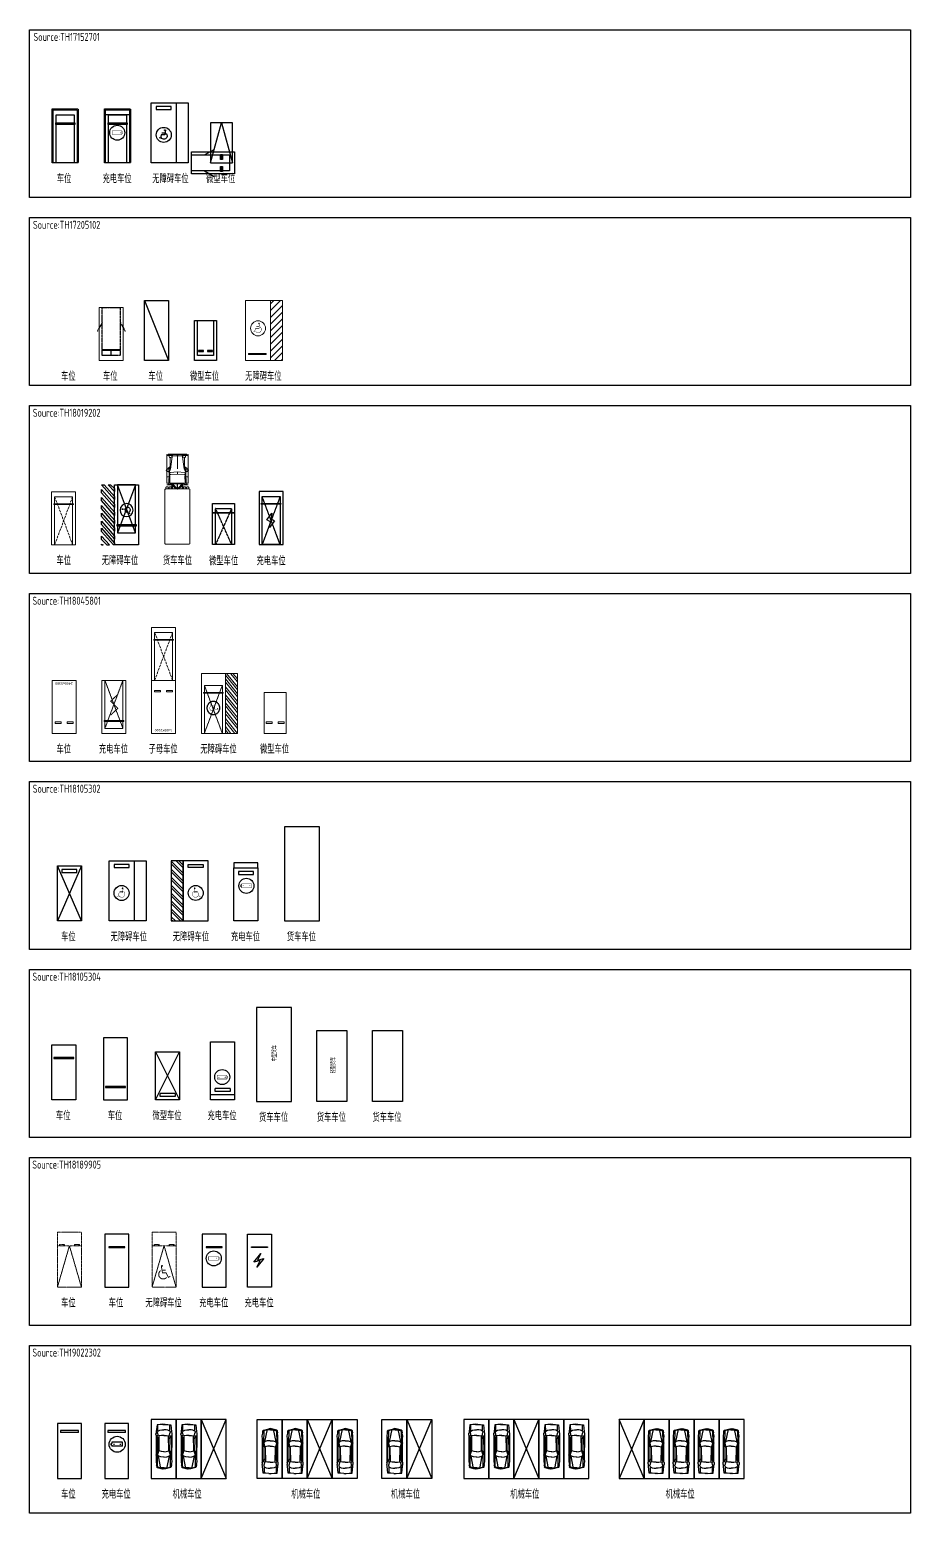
# Model space of a CAD drawing. Header units: millimetres. Extents: x 4401 to 92484, y 1885 to 582422.
# Drawn here: x 4401 to 92484, y 283758 to 432090 of the extents above; entities that cross this region are included whole.
import ezdxf
from ezdxf.enums import TextEntityAlignment as Align

# ---------------------------------------------------------------- set-up
doc = ezdxf.new("R2010")
doc.units = ezdxf.units.MM
doc.header["$MEASUREMENT"] = 0
for name, pattern in [('__DASH', [0.35, 0.25, -0.1]), ('__覆盖_A09-地下一层平面图工作区_TEN25KIB$0$DASH', [0.35, 0.25, -0.1]), ('DASH', [0.35, 0.25, -0.1]), ('HIDDEN', [0.375, 0.25, -0.125])]:
    doc.linetypes.add(name, pattern=pattern)
doc.layers.get('DEFPOINTS').update_dxf_attribs({"color": 8})
for name, color, linetype in [('02-停车位$0$car_微型', 54, 'Continuous'), ('__覆盖_A09-地下一层平面图工作区_TEN25KIB$0$AE-EQPM-CARS', 9, 'Continuous'), ('__覆盖_A09-地下一层平面图工作区_TEN25KIB$0$P-BUID-HACH(微型不计)', 9, 'Continuous'), ('__覆盖_A09-地下一层平面图工作区_TEN25KIB$0$充电桩车位', 9, 'Continuous'), ('__覆盖_A09-地下一层平面图工作区_TEN25KIB$0$无障碍车位', 9, 'Continuous'), ('AD-DIMS-INSD', 73, 'Continuous'), ('AD-NAME-ROOM', 9, 'Continuous'), ('AD-SIGN', 195, 'Continuous'), ('AE-ELEV-CAR', 85, 'Continuous'), ('AE-EQPM', 70, 'Continuous'), ('AE-EQPM-CARS', 66, 'Continuous'), ('AE-FLOR', 151, 'Continuous'), ('AE-FURN-MOVE', 78, 'Continuous'), ('AE-WALL', 255, 'Continuous'), ('B3$0$AE-EQPM-CARS', 66, 'Continuous'), ('E-UNIV-NOTE', 6, 'Continuous'), ('M-WX', 52, 'Continuous'), ('P-CONS-PARK', 61, 'DASH'), ('充电桩', 47, 'Continuous')]:
    doc.layers.add(name, color=color, linetype=linetype)
for name, color, linetype, lineweight in [('__覆盖_A09-地下一层平面图工作区_TEN25KIB$0$CQ-PARK', 9, 'Continuous', 5), ('A-CAR', 66, 'Continuous', 0), ('A-CAR-子母', 66, 'Continuous', 0), ('A-CAR-微', 66, 'Continuous', 0), ('A-CAR-电', 66, 'Continuous', 0), ('AE-EQPM-CAR-无障碍', 44, 'Continuous', 0), ('车位', 8, 'DASH', 0)]:
    doc.layers.add(name, color=color, linetype=linetype, lineweight=lineweight)
doc.styles.add('PFL_PC-B4$0$GP-ARIAL', font='Stfangso_0.ttf')
doc.styles.add('TH-STYLE3', font='TSSDENG', dxfattribs={"width": 0.7, "bigfont": 'TSSDCHN'})

# ---------------------------------------------------------------- blocks, each defined once
blk = doc.blocks.new('A$C13AD0834')
at = {"layer": '__覆盖_A09-地下一层平面图工作区_TEN25KIB$0$AE-EQPM-CARS', "linetype": '__覆盖_A09-地下一层平面图工作区_TEN25KIB$0$DASH', "lineweight": 15}
for p, q in [((0.3, 5.3), (2.1, 0.5)), ((0.3, 0.5), (2.1, 5.3))]:
    blk.add_line(p, q, dxfattribs=at)
at = {"layer": '__覆盖_A09-地下一层平面图工作区_TEN25KIB$0$AE-EQPM-CARS', "linetype": 'Continuous', "lineweight": 15}
for points in [[(2.4, 0), (2.4, 5.3), (0, 5.3), (0, 0)], [(2.19, 1.2), (0.22, 1.2), (0.22, 1.29), (2.19, 1.29)]]:
    blk.add_lwpolyline(points, close=True, dxfattribs=at)
blk.add_lwpolyline([(2.1, 5.3), (2.1, 0.5), (0.3, 0.5), (0.3, 5.3), (2.1, 5.3)], dxfattribs=at)
blk = doc.blocks.new('ASGFDSGDSGDS')
at = {"layer": '__覆盖_A09-地下一层平面图工作区_TEN25KIB$0$无障碍车位', "ltscale": 2}
for p, q in [((674769, 711615), (676569, 706815)), ((674769, 706815), (676569, 711615)), ((676095, 709215, 0), (675675, 709160, 0)), ((675675, 709160, 0), (675675, 708860, 0)), ((675816, 709182, 0), (675816, 708921, 0)), ((675675, 708860, 0), (675386, 708781, 0)), ((675386, 708781, 0), (675411, 708669, 0)), ((677633, 705615), (677376, 705615)), ((678169, 705615), (678019, 705615))]:
    blk.add_line(p, q, dxfattribs=at)
at = {"layer": '__覆盖_A09-地下一层平面图工作区_TEN25KIB$0$无障碍车位', "ltscale": 6}
blk.add_lwpolyline([(676869, 705615), (676869, 711615), (674469, 711615), (674469, 705615)], close=True, dxfattribs=at)
blk.add_lwpolyline([(676569, 711615), (676569, 706815), (674769, 706815), (674769, 711615), (676569, 711615)], dxfattribs=at)
at = {"layer": '__覆盖_A09-地下一层平面图工作区_TEN25KIB$0$无障碍车位', "ltscale": 2}
for points in [[(676869, 710135), (678169, 711615), (677912, 711615), (676869, 710453), (676869, 710135)], [(676869, 710929), (677525, 711615), (677268, 711615), (676869, 711247), (676869, 710929)], [(676869, 709342), (678169, 710821), (678169, 711139), (676869, 709659), (676869, 709342)], [(676869, 708548), (678169, 710027), (678169, 710345), (676869, 708865), (676869, 708548)], [(676869, 707754), (678169, 709234), (678169, 709551), (676869, 708072), (676869, 707754)], [(676869, 706960), (678169, 708440), (678169, 708757), (676869, 707278), (676869, 706960)], [(676869, 706167), (678169, 707646), (678169, 707964), (676869, 706484), (676869, 706167)], [(676989, 705615), (678169, 706946), (678169, 707264), (676869, 705784), (676869, 705615), (676989, 705615)], [(677633, 705615), (678169, 706152), (678169, 706470), (677376, 705615)], [(678169, 705615), (678169, 705676), (678019, 705615)]]:
    blk.add_lwpolyline(points, dxfattribs=at)
blk.add_lwpolyline([(676653, 707515), (674685, 707515), (674685, 707607), (676653, 707607)], close=True, dxfattribs=at)
for centre, major_axis, start_param, end_param in [((675673, 709076, 0), (-5, 648, 0), -1.570626, 4.7125593), ((675574, 709094, 0), (0, 271), -1.023498, 2.6144143), ((676085, 709163, 0), (-23.7, 23.7, 0), -0.7853982, 2.3561945), ((676085, 709163, 0), (23.7, 23.7, 0), 3.9269908, 7.0685835)]:
    blk.add_ellipse(centre, major_axis=major_axis, ratio=1, start_param=start_param, end_param=end_param, dxfattribs=at)
blk = doc.blocks.new('货车车位1')
at = {"layer": '__覆盖_A09-地下一层平面图工作区_TEN25KIB$0$CQ-PARK'}
for p, q in [((-1250, 3424), (-1250, -1935)), ((-1174, 3500), (1171, 3500)), ((1250, -1935), (1250, 3424)), ((-1174, -2011), (1174, -2011)), ((-1144, -2174), (-1144, -2011)), ((-1067, -2591), (-863, -2591)), ((-1067, -3777), (-1067, -2591)), ((-635, -2440), (-1065, -2440)), ((-913, -2174), (-913, -2011)), ((-863, -2541), (-839, -3671)), ((863, -2541), (-863, -2541)), ((-839, -2174), (-839, -2011)), ((-810, -2668), (-760, -2668)), ((-793, -3378), (-810, -2668)), ((-760, -2668), (-745, -3280)), ((712, -2591), (-712, -2591)), ((-608, -2174), (-608, -2011)), ((-558, -2011), (-558, -2541)), ((-484, -2541), (-484, -2011)), ((-484, -2369), (-152, -2011)), ((-414, -2443), (1, -1997)), ((-25, -2443), (-25, -2025)), ((1, -1997), (414, -2443)), ((25, -2443), (25, -2025)), ((152, -2011), (484, -2369)), ((484, -2011), (484, -2541)), ((558, -2011), (558, -2541)), ((611, -2176), (611, -2011)), ((1065, -2440), (635, -2440)), ((745, -3280), (760, -2668)), ((760, -2668), (810, -2668)), ((810, -2668), (793, -3378)), ((839, -2174), (839, -2011)), ((839, -3671), (863, -2541)), ((1067, -2591), (863, -2591)), ((916, -2176), (916, -2011)), ((1067, -3777), (1067, -2591)), ((1144, -2174), (1144, -2011)), ((-863, -3215), (-1067, -3215)), ((-1067, -5323), (-1067, -4024)), ((-940, -4079), (-647, -4305)), ((-839, -3671), (-685, -4029)), ((-668, -4151), (-812, -4029)), ((-745, -3280), (-793, -3378)), ((-736, -3419), (-788, -3520)), ((-788, -3520), (-762, -3621)), ((-762, -3621), (-712, -3671)), ((-685, -3470), (-736, -3419)), ((-712, -3671), (1, -3724)), ((-712, -4257), (-712, -5145)), ((1, -3494), (-685, -3470)), ((-685, -4029), (-484, -5450)), ((1, -3494), (685, -3470)), ((1, -3724), (1, -3494)), ((1, -3724), (1, -3494)), ((712, -3671), (1, -3724)), ((1, -5322), (1, -4029)), ((484, -5450), (685, -4029)), ((940, -4079), (647, -4305)), ((668, -4151), (812, -4029)), ((685, -3470), (736, -3419)), ((685, -4029), (839, -3671)), ((762, -3621), (712, -3671)), ((712, -5145), (712, -4257)), ((736, -3419), (788, -3520)), ((793, -3378), (745, -3280)), ((788, -3520), (762, -3621)), ((1067, -3215), (863, -3215)), ((1067, -4024), (1067, -5323)), ((-1067, -5374), (-1067, -5450)), ((-812, -5349), (-812, -5256)), ((-558, -5349), (-812, -5349)), ((-486, -5426), (-812, -5426)), ((812, -5500), (-812, -5500)), ((-712, -5145), (-661, -5145)), ((-558, -5248), (-558, -5349)), ((-558, -5272), (-512, -5272)), ((503, -5322), (-503, -5322)), ((-484, -5450), (484, -5450)), ((486, -5426), (812, -5426)), ((558, -5272), (512, -5272)), ((558, -5349), (558, -5248)), ((812, -5349), (558, -5349)), ((661, -5145), (712, -5145)), ((812, -5238), (812, -5349)), ((1067, -5374), (1067, -5450))]:
    blk.add_line(p, q, dxfattribs=at)
for centre, radius in [((-940, -3901), 178), ((-940, -3901), 102), ((940, -3901), 178), ((940, -3901), 102), ((0, -5399), 50.8)]:
    blk.add_circle(centre, radius, dxfattribs=at)
for centre, radius, start, end in [((-1174, 3424), 76.2, 90, 180), ((1174, 3424), 76.2, 360, 92.19886), ((-1174, -1935), 76.2, 180.00065, 270), ((-1029, -2072), 154, 221.73832, 318.59922), ((-762, -1550), 940, 251.21393, 277.76708), ((-724, -2072), 154, 221.74235, 318.57842), ((724, -2072), 154, 222.73129, 318.25202), ((762, -1550), 940, 262.23422, 288.79268), ((1029, -2072), 154, 222.74009, 318.27088), ((1174, -1935), 76.2, 270.00065, 0.02512), ((-889, -5037), 337, 238.10579, 283.08676), ((-622, -3812), 1624, 254.11767, 263.26464), ((-622, -3888), 1624, 254.11764, 263.26464), ((-711, -5247), 102, 90.24894, 185.01546), ((-749, -5310), 63.5, 216.87055, 323.13075), ((-622, -5310), 63.5, 216.87055, 323.13075), ((-660, -5247), 102, 0.00065, 90.00065), ((660, -5247), 102, 90.00065, 180.00065), ((622, -5310), 63.5, 216.87055, 323.13075), ((749, -5310), 63.5, 216.87055, 323.13075), ((711, -5247), 102, 5.16906, 90.00065), ((889, -5037), 337, 256.91455, 301.8896), ((622, -3812), 1624, 276.73666, 285.88464), ((622, -3888), 1624, 276.73666, 285.88461)]:
    blk.add_arc(centre, radius, start, end, dxfattribs=at)
blk = doc.blocks.new('excw')
at = {"layer": '__覆盖_A09-地下一层平面图工作区_TEN25KIB$0$P-BUID-HACH(微型不计)', "color": 6, "linetype": '__覆盖_A09-地下一层平面图工作区_TEN25KIB$0$DASH', "ltscale": 2}
for p, q in [((-800, 500), (800, 4100)), ((-800, 4100), (800, 500))]:
    blk.add_line(p, q, dxfattribs=at)
at = {"layer": '__覆盖_A09-地下一层平面图工作区_TEN25KIB$0$P-BUID-HACH(微型不计)', "color": 6, "linetype": 'Continuous', "ltscale": 6}
for p, q in [((1100, 950), (-1100, 950)), ((1100, 900), (-1100, 900))]:
    blk.add_line(p, q, dxfattribs=at)
blk.add_lwpolyline([(-1100, 4100), (1100, 4100), (1100, 0), (-1100, 0)], close=True, dxfattribs=at)
at = {"layer": '__覆盖_A09-地下一层平面图工作区_TEN25KIB$0$P-BUID-HACH(微型不计)', "color": 6, "linetype": '__覆盖_A09-地下一层平面图工作区_TEN25KIB$0$DASH', "ltscale": 2}
blk.add_lwpolyline([(-800, 4100), (800, 4100), (800, 500), (-800, 500)], close=True, dxfattribs=at)
blk = doc.blocks.new('FDHGFDHGFDH')
at = {"layer": '__覆盖_A09-地下一层平面图工作区_TEN25KIB$0$充电桩车位', "linetype": '__覆盖_A09-地下一层平面图工作区_TEN25KIB$0$DASH'}
for p, q in [((685742, 755360), (687542, 750560)), ((685742, 750560), (687542, 755360))]:
    blk.add_line(p, q, dxfattribs=at)
at = {"layer": '__覆盖_A09-地下一层平面图工作区_TEN25KIB$0$充电桩车位'}
for points in [[(687842, 750060), (687842, 755360), (685442, 755360), (685442, 750060)], [(686713, 753094), (687061, 752891), (686565, 752242), (686642, 752814), (686294, 753017), (686790, 753666)], [(687626, 751260), (685658, 751260), (685658, 751352), (687626, 751352)]]:
    blk.add_lwpolyline(points, close=True, dxfattribs=at)
blk.add_lwpolyline([(687542, 755360), (687542, 750560), (685742, 750560), (685742, 755360), (687542, 755360)], dxfattribs=at)
blk = doc.blocks.new('PFL_PC-B4$0$STALL-PD-2400x5300')
at = {"layer": 'A-CAR'}
blk.add_line((1200, -5300), (-1200, -5300), dxfattribs=at)
blk.add_lwpolyline([(-1200, -5300), (-1200, 0), (1200, 0), (1200, -5300)], dxfattribs=at)
for points in [[(-300, -1000), (-300, -1150), (-900, -1150), (-900, -1000)], [(300, -1000), (300, -1150), (900, -1150), (900, -1000)]]:
    blk.add_lwpolyline(points, close=True, dxfattribs=at)
at = {"layer": 'DEFPOINTS', "insert": (-855, -5112), "char_height": 250, "attachment_point": 7, "style": 'PFL_PC-B4$0$GP-ARIAL'}
blk.add_mtext('2400x5300', dxfattribs=at)
blk = doc.blocks.new('充电车位1')
at = {"layer": 'A-CAR-电', "linetype": '__DASH'}
for p, q in [((1296197, 1235782), (1291397, 1237582)), ((1291397, 1235782), (1296197, 1237582))]:
    blk.add_line(p, q, dxfattribs=at)
at = {"layer": 'A-CAR-电'}
for points in [[(1290897, 1237882), (1296197, 1237882), (1296197, 1235482), (1290897, 1235482)], [(1292097, 1237666), (1292097, 1235698), (1292189, 1235698), (1292189, 1237666)]]:
    blk.add_lwpolyline(points, close=True, dxfattribs=at)
blk.add_lwpolyline([(1296197, 1237582), (1291397, 1237582), (1291397, 1235782), (1296197, 1235782), (1296197, 1237582)], dxfattribs=at)
at = {"layer": 'A-CAR-电', "const_width": 100}
blk.add_lwpolyline([(1294791, 1237064), (1294123, 1236367), (1293396, 1237064), (1292727, 1236367)], dxfattribs=at)
blk = doc.blocks.new('zmcw')
at = {"layer": 'A-CAR-子母', "linetype": '__DASH'}
for p, q in [((7.49, -0.3), (5.69, 4.5)), ((7.49, 4.5), (5.69, -0.3))]:
    blk.add_line(p, q, dxfattribs=at)
at = {"layer": 'A-CAR-子母'}
for points in [[(5.39, 5), (5.39, -0.3), (7.79, -0.3), (7.79, 5)], [(5.61, 3.8), (7.57, 3.8), (7.57, 3.71), (5.61, 3.71)]]:
    blk.add_lwpolyline(points, close=True, dxfattribs=at)
blk.add_lwpolyline([(5.69, -0.3), (5.69, 4.5), (7.49, 4.5), (7.49, -0.3), (5.69, -0.3)], dxfattribs=at)
blk = doc.blocks.new('zmcwbbbbb')
at = {"layer": 'A-CAR', "xscale": -1, "rotation": 359.9999999999999}
blk.add_blockref('PFL_PC-B4$0$STALL-PD-2400x5300', (1038247, 252936), dxfattribs=at)
at = {"layer": 'A-CAR-子母', "xscale": -1000.000000000001, "yscale": 1000.000000000001, "zscale": 1000.000000000001}
blk.add_blockref('zmcw', (1044836, 253236), dxfattribs=at)
blk = doc.blocks.new('车位02-无障碍')
at = {"const_width": 0.04}
for points in [[(2.26, 1.11), (2.75, 1.17), (2.75, 1.52), (3.08, 1.61), (3.05, 1.74)], [(2.59, 1.15), (2.59, 1.45)]]:
    blk.add_lwpolyline(points, dxfattribs=at)
at = {"const_width": 0.08}
blk.add_lwpolyline([(2.27, 1.13, 1), (2.27, 1.21, 1)], format="xyb", close=True, dxfattribs=at)
at = {"const_width": 0.04}
blk.add_lwpolyline([(2.6, 1.09, 1.284985), (3.02, 1.52, 1.467757)], format="xyb", dxfattribs=at)
at = {"ltscale": 0.5}
blk.add_circle((2.75, 1.27), 0.75, dxfattribs=at)
blk = doc.blocks.new('无障碍车位2')
at = {"layer": 'A-CAR'}
for p, q in [((1291391, 1232485), (1291391, 1232435)), ((1291391, 1232049), (1291391, 1231792))]:
    blk.add_line(p, q, dxfattribs=at)
at = {"layer": 'A-CAR', "linetype": '__DASH'}
for p, q in [((1297391, 1229185), (1292591, 1230985)), ((1292591, 1229185), (1297391, 1230985))]:
    blk.add_line(p, q, dxfattribs=at)
at = {"layer": 'A-CAR'}
for points in [[(1291391, 1231405), (1292723, 1232485), (1293040, 1232485), (1291561, 1231285), (1291391, 1231285), (1291391, 1231405)], [(1291391, 1232049), (1291929, 1232485), (1292247, 1232485), (1291391, 1231792)], [(1291391, 1232485), (1291453, 1232485), (1291391, 1232435)], [(1291943, 1231285), (1293423, 1232485), (1293740, 1232485), (1292261, 1231285), (1291943, 1231285)], [(1292737, 1231285), (1294217, 1232485), (1294534, 1232485), (1293055, 1231285), (1292737, 1231285)], [(1293531, 1231285), (1295010, 1232485), (1295328, 1232485), (1293848, 1231285), (1293531, 1231285)], [(1294325, 1231285), (1295804, 1232485), (1296122, 1232485), (1294642, 1231285), (1294325, 1231285)], [(1295118, 1231285), (1296598, 1232485), (1296915, 1232485), (1295436, 1231285), (1295118, 1231285)], [(1295912, 1231285), (1297391, 1232485), (1297391, 1232228), (1296229, 1231285), (1295912, 1231285)], [(1296706, 1231285), (1297391, 1231841), (1297391, 1231584), (1297023, 1231285), (1296706, 1231285)], [(1297391, 1230985), (1292591, 1230985), (1292591, 1229185), (1297391, 1229185), (1297391, 1230985)]]:
    blk.add_lwpolyline(points, dxfattribs=at)
for points in [[(1291391, 1231285), (1291391, 1232485), (1297391, 1232485), (1297391, 1231285)], [(1291391, 1231285), (1297391, 1231285), (1297391, 1228885), (1291391, 1228885)], [(1293291, 1231069), (1293291, 1229101), (1293383, 1229101), (1293383, 1231069)]]:
    blk.add_lwpolyline(points, close=True, dxfattribs=at)
at = {"layer": 'P-CONS-PARK', "xscale": -863.999999952997, "yscale": 864.0000000001454, "zscale": 864.0000000000566, "rotation": 90}
blk.add_blockref('车位02-无障碍', (1295950, 1232465), dxfattribs=at)
blk = doc.blocks.new('微型车位2')
at = {"layer": 'A-CAR-微'}
blk.add_lwpolyline([(77150, 25957), (73050, 25957), (73050, 28157), (77150, 28157), (77150, 25957)], dxfattribs=at)
for points in [[(74050, 27357), (74200, 27357), (74200, 27957), (74050, 27957)], [(74050, 26757), (74200, 26757), (74200, 26157), (74050, 26157)]]:
    blk.add_lwpolyline(points, close=True, dxfattribs=at)
blk = doc.blocks.new('A$C66C462BC')
at = {"layer": 'AE-FURN-MOVE', "elevation": 0}
for points in [[(5300, 0), (5300, 2400), (-200, 2400), (-200, 0)], [(4050, 200), (3950, 200), (3950, 2200), (4050, 2200)]]:
    blk.add_lwpolyline(points, close=True, dxfattribs=at)
blk = doc.blocks.new('横向车位')
at = {"layer": 'AE-FURN-MOVE'}
for p, q in [((1181203, 1049920), (1175031, 1049328)), ((1175031, 1049328), (1175260, 1046939)), ((1181431, 1047531), (1181203, 1049920)), ((1175260, 1046939), (1181431, 1047531))]:
    blk.add_line(p, q, dxfattribs=at)
blk.add_lwpolyline([(1179977, 1049601), (1179878, 1049592), (1180069, 1047601), (1180168, 1047610)], close=True, dxfattribs=at)
blk = doc.blocks.new('小车位')
at = {"layer": 'AE-FURN-MOVE'}
for p, q in [((1003605, 1249734), (1006005, 1249734)), ((1003605, 1244934), (1003605, 1249734)), ((1006005, 1249734), (1003605, 1244934)), ((1006005, 1244934), (1003605, 1249734)), ((1004055, 1249384), (1005555, 1249384)), ((1004055, 1249084), (1004055, 1249384)), ((1004055, 1249084), (1005555, 1249084)), ((1005555, 1249384), (1005555, 1249084)), ((1006005, 1249734), (1006005, 1244934)), ((1006005, 1244934), (1003605, 1244934))]:
    blk.add_line(p, q, dxfattribs=at)
blk = doc.blocks.new('充电车位3')
at = {"layer": 'AE-FURN-MOVE', "color": 8}
for p, q in [((1007725, 1259874), (1010125, 1259874)), ((1007725, 1259374), (1007725, 1259874)), ((1007725, 1259374), (1010125, 1259374)), ((1010125, 1259874), (1010125, 1259374))]:
    blk.add_line(p, q, dxfattribs=at)
at = {"layer": 'AE-FURN-MOVE'}
for p, q in [((1007725, 1259374), (1010125, 1259374)), ((1007725, 1254074), (1007725, 1259374)), ((1010125, 1259374), (1010125, 1254074)), ((1008175, 1259024), (1009675, 1259024)), ((1008175, 1258724), (1008175, 1259024)), ((1008175, 1258724), (1009675, 1258724)), ((1009675, 1259024), (1009675, 1258724)), ((1010125, 1254074), (1007725, 1254074))]:
    blk.add_line(p, q, dxfattribs=at)
at = {"layer": 'AE-FURN-MOVE', "const_width": 40}
for points in [[(1008496, 1257689), (1008396, 1257689), (1008396, 1257503), (1008496, 1257503)], [(1009479, 1257789), (1008496, 1257789), (1008496, 1257402), (1009479, 1257402)]]:
    blk.add_lwpolyline(points, close=True, dxfattribs=at)
at = {"layer": 'AE-FURN-MOVE', "const_width": 20}
for points in [[(1008589, 1257598), (1008740, 1257598)], [(1008664, 1257674), (1008664, 1257523)], [(1009225, 1257598), (1009376, 1257598)]]:
    blk.add_lwpolyline(points, dxfattribs=at)
at = {"layer": 'AE-FURN-MOVE'}
blk.add_circle((1008967, 1257589), 750, dxfattribs=at)
blk = doc.blocks.new('A$C01347EBF')
at = {"layer": 'AE-FLOR'}
blk.add_lwpolyline([(0, 1750), (0, -1750), (9400, -1750), (9400, 1750)], close=True, dxfattribs=at)
at = {"layer": 'AD-NAME-ROOM', "style": 'TH-STYLE3', "width": 0.7}
blk.add_text('中型货车', height=450, dxfattribs=at).set_placement((4009, -260))
blk = doc.blocks.new('A$C7614042D')
at = {"layer": 'AE-FLOR'}
blk.add_lwpolyline([(0, -1500), (0, 1500), (7100, 1500), (7100, -1500)], close=True, dxfattribs=at)
at = {"layer": 'AD-NAME-ROOM', "style": 'TH-STYLE3', "width": 0.7}
blk.add_text('轻型货车', height=450, dxfattribs=at).set_placement((2826, -377))
blk = doc.blocks.new('A$C55D475ED')
at = {"layer": 'AE-FLOR'}
blk.add_lwpolyline([(1500, -7100), (-1500, -7100), (-1500, 0), (1500, 0)], close=True, dxfattribs=at)
blk = doc.blocks.new('充电车位')
at = {"layer": 'AE-EQPM'}
for p, q in [((700, 2100), (700, 300)), ((900, 2100), (700, 2100)), ((900, 2100), (900, 300)), ((1891, 1770), (1891, 730)), ((2291, 1770), (1891, 1770)), ((2291, 1770), (2291, 730)), ((700, 300), (900, 300)), ((1891, 730), (2011, 730)), ((2171, 730), (2291, 730))]:
    blk.add_line(p, q, dxfattribs=at)
blk.add_lwpolyline([(0, 2400), (0, 0), (5500, 0), (5500, 2400)], close=True, dxfattribs=at)
for points in [[(2091, 1510), (2091, 1630)], [(2171, 730), (2171, 650), (2011, 650), (2011, 730)], [(2031, 930), (2151, 930)], [(2091, 870), (2091, 990)]]:
    blk.add_lwpolyline(points, dxfattribs=at)
blk.add_circle((2091, 1250), 800, dxfattribs=at)
blk = doc.blocks.new('平面图-地下-wx$0$car')
at = {"layer": 'AE-EQPM'}
for p, q in [((-1497762, 5329086), (-1495962, 5329086)), ((-1497762, 5329086), (-1497762, 5328886)), ((-1497762, 5328886), (-1495962, 5328886)), ((-1495962, 5328886), (-1495962, 5329086))]:
    blk.add_line(p, q, dxfattribs=at)
blk.add_lwpolyline([(-1498062, 5328186), (-1495662, 5328186), (-1495662, 5333686), (-1498062, 5333686)], close=True, dxfattribs=at)
blk = doc.blocks.new('机械车位空位')
at = {"layer": 'AE-EQPM', "ltscale": 1000}
for p, q in [((5900, 1250), (0, -1250)), ((0, 1250), (5900, -1250))]:
    blk.add_line(p, q, dxfattribs=at)
at = {"layer": 'AE-EQPM'}
blk.add_lwpolyline([(5900, -1250), (5900, 1250), (0, 1250), (0, -1250)], close=True, dxfattribs=at)
blk = doc.blocks.new('A1099DD')
for p, q in [((7.3, 29.9), (0.9, 6.3)), ((3.7, 13.7), (1.9, 5)), ((2.7, 13.6), (58.3, 24.8)), ((4.8, 13.9), (10.2, 29.5)), ((5.8, 1.5), (6.5, 14.3)), ((20.3, 33.1), (9.9, 32.1)), ((10.1, 28.5), (61.8, 29.3)), ((11.6, 30.7), (18.2, 32.6)), ((20.6, 32), (20.3, 33.1)), ((32.7, 34.8), (20.6, 32.3)), ((47.1, 34.2), (32.7, 34.8)), ((144.3, 34.5), (47.1, 34.2)), ((53.6, -0.6), (54.4, 13.3)), ((53.6, 0.6), (54.4, -13.3)), ((54.4, 13.3), (57.3, 22.5)), ((57.3, 22.5), (63.3, 28.7)), ((61.8, 29.3), (84.8, 21.7)), ((62.7, 34), (85, 24.3)), ((149.6, 31), (68.1, 31.7)), ((77.6, -0.5), (78, 10.5)), ((77.6, 0.5), (78, -10.5)), ((78, 10.5), (81, 21.8)), ((84.8, 21.7), (146.9, 20.8)), ((85, 24.3), (133.3, 23.9)), ((133.3, 23.9), (149.6, 31)), ((150.7, 35.1), (144.3, 34.5)), ((148, 23.8), (162.6, 27.9)), ((149.3, 11.4), (148, 23.8)), ((149.5, -0.4), (149.3, 11.4)), ((149.5, 0.4), (149.3, -11.4)), ((167, 33.8), (159.3, 34.9)), ((197.6, 30.8), (167, 33.8)), ((167.6, 27.1), (169.6, 25.8)), ((169.2, 26.5), (196.9, 26.6)), ((169.2, 26.5), (173.5, 17.9)), ((173.5, 17.9), (175, 9.4)), ((175, 9.4), (175.3, 0.3)), ((198.9, 5.2), (196.7, 30.7)), ((199.8, 5.2), (197.6, 30.8)), ((7.3, -29.9), (0.9, -6.3)), ((3.7, -13.7), (1.9, -5)), ((2.7, -13.6), (58.3, -24.8)), ((4.8, -13.9), (10.2, -29.5)), ((5.8, -1.5), (6.5, -14.3)), ((20.3, -33.1), (9.9, -32.1)), ((10.1, -28.5), (61.8, -29.3)), ((11.6, -30.7), (18.2, -32.6)), ((20.6, -32), (20.3, -33.1)), ((32.7, -34.8), (20.6, -32.3)), ((47.1, -34.2), (32.7, -34.8)), ((144.3, -34.5), (47.1, -34.2)), ((54.4, -13.3), (57.3, -22.5)), ((57.3, -22.5), (63.3, -28.7)), ((61.8, -29.3), (84.8, -21.7)), ((62.7, -34), (85, -24.3)), ((149.6, -31), (68.1, -31.7)), ((78, -10.5), (81, -21.8)), ((84.8, -21.7), (146.9, -20.8)), ((85, -24.3), (133.3, -23.9)), ((133.3, -23.9), (149.6, -31)), ((150.7, -35.1), (144.3, -34.5)), ((149.3, -11.4), (148, -23.8)), ((148, -23.8), (162.6, -27.9)), ((167, -33.8), (159.3, -34.9)), ((197.6, -30.8), (167, -33.8)), ((167.6, -27.1), (169.6, -25.8)), ((169.2, -26.5), (173.5, -17.9)), ((169.2, -26.5), (196.9, -26.6)), ((173.5, -17.9), (175, -9.4)), ((175, -9.4), (175.3, -0.3)), ((198.9, -5.2), (196.7, -30.7)), ((199.8, -5.2), (197.6, -30.8))]:
    blk.add_line(p, q)
for centre, radius, start, end in [((24, 0), 24, 164.66147, 195.33853), ((25.3, 0), 24, 167.90524, 192.09476), ((29.7, 0), 24, 176.47351, 183.52649), ((10.2, 29.1), 3, 95.8102, 164.66147), ((12.1, 28.8), 2, 105.48617, 160.78938), ((154.3, -0.7), 36, 81.92841, 95.62572), ((164.2, 22.1), 6, 56.26407, 105.53064), ((139.1, 0), 60, 355.05924, 4.94076), ((140.1, 0), 60, 355.05924, 4.94076), ((10.2, -29.1), 3, 195.33853, 264.1898), ((12.1, -28.8), 2, 199.21062, 254.51383), ((154.3, 0.7), 36, 264.37428, 278.07159), ((164.2, -22.1), 6, 254.46936, 303.73593)]:
    blk.add_arc(centre, radius, start, end)
blk = doc.blocks.new('机械车位')
at = {"layer": 'AE-EQPM'}
blk.add_lwpolyline([(5900, -1250), (5900, 1250), (0, 1250), (0, -1250)], close=True, dxfattribs=at)
at = {"layer": 'AE-EQPM', "extrusion": (0, 0, -1), "xscale": 22.50000000000001, "yscale": 22.50000000000001, "zscale": -22.50000000000001, "rotation": 359.999031279905}
blk.add_blockref('A1099DD', (-4977, 38), dxfattribs=at)
blk = doc.blocks.new('A$C100C1B85')
at = {"layer": 'AE-EQPM'}
for name, p, rotation in [('机械车位', (1250, 5900), 270), ('机械车位', (3750, 5900), 270), ('机械车位空位', (6250, 0), 90)]:
    blk.add_blockref(name, p, dxfattribs=dict(at, rotation=rotation))
blk = doc.blocks.new('A$C3F074BBE')
at = {"layer": 'AE-EQPM', "xscale": -1}
for name, p, rotation in [('机械车位', (1250, 0), 270), ('机械车位', (3750, 0), 270), ('机械车位空位', (6250, 5900), 90), ('机械车位', (8750, 0), 270)]:
    blk.add_blockref(name, p, dxfattribs=dict(at, rotation=rotation))
blk = doc.blocks.new('A$C0F155F6F')
at = {"layer": 'AE-EQPM', "xscale": -1}
for name, p, rotation in [('机械车位', (1250, 0), 270), ('机械车位空位', (3750, 5900), 90)]:
    blk.add_blockref(name, p, dxfattribs=dict(at, rotation=rotation))
blk = doc.blocks.new('A$C50380DAB')
at = {"layer": 'AE-EQPM', "rotation": 180}
for p in [(5900, -1250), (5900, -3750), (5900, -8750), (5900, -11250)]:
    blk.add_blockref('机械车位', p, dxfattribs=at)
at = {"layer": 'AE-EQPM'}
blk.add_blockref('机械车位空位', (0, -6250), dxfattribs=at)
blk = doc.blocks.new('A$C38FB4567')
at = {"layer": 'AE-EQPM', "rotation": 180}
blk.add_blockref('机械车位空位', (5900, -1250), dxfattribs=at)
at = {"layer": 'AE-EQPM'}
for p in [(0, -3750), (0, -6250), (0, -8750), (0, -11250)]:
    blk.add_blockref('机械车位', p, dxfattribs=at)
blk = doc.blocks.new('车位0118')
at = {"layer": '车位', "color": 251}
for p, q in [((-37, 2151), (-94, 2151)), ((-37, 1749), (-94, 1749)), ((-65, 2170), (-65, 2126)), ((-65, 1730), (-65, 1774)), ((-37, 651), (-94, 651)), ((-37, 249), (-94, 249)), ((-65, 670), (-65, 626)), ((-65, 230), (-65, 274))]:
    blk.add_line(p, q, dxfattribs=at)
at = {"layer": '车位', "color": 251, "linetype": 'HIDDEN'}
blk.add_line((0, 0), (0, 2400), dxfattribs=at)
at = {"layer": '车位', "color": 143}
blk.add_lwpolyline([(4131, 2400), (4131, 0), (-1369, 0), (-1369, 2400)], close=True, dxfattribs=at)
at = {"layer": '车位', "color": 251}
for points in [[(0, 2200), (-137, 2200), (-137, 1700), (0, 1700)], [(0, 200), (-137, 200), (-137, 700), (0, 700)]]:
    blk.add_lwpolyline(points, close=True, dxfattribs=at)
at = {"layer": '车位', "color": 251, "linetype": 'HIDDEN'}
blk.add_lwpolyline([(4131, 0), (0, 1200), (4131, 2400)], dxfattribs=at)
blk = doc.blocks.new('残疾人标志')
at = {"const_width": 80}
for points in [[(-1928, 1422, 1.1329991), (-1409, 838, -0.4754284)], [(-2017, 1338, 0.9688621), (-1409, 838, -0.4754284)]]:
    blk.add_lwpolyline(points, format="xyb", dxfattribs=at)
for points in [[(-1872, 1839), (-1772, 1248), (-1467, 1248), (-1264, 850), (-1087, 941)], [(-1766, 1477), (-1493, 1477)]]:
    blk.add_lwpolyline(points, dxfattribs=at)
at = {"const_width": 100}
blk.add_lwpolyline([(-1861, 1824, 1), (-1761, 1824, 1)], format="xyb", close=True, dxfattribs=at)
blk = doc.blocks.new('无障碍车位0110')
at = {"layer": '车位', "color": 251, "linetype": 'HIDDEN'}
blk.add_line((0, 0), (2400, 0), dxfattribs=at)
at = {"layer": '车位', "color": 251}
for p, q in [((230, 65), (274, 65)), ((249, 37), (249, 94)), ((670, 65), (626, 65)), ((651, 37), (651, 94)), ((1730, 65), (1774, 65)), ((1749, 37), (1749, 94)), ((2170, 65), (2126, 65)), ((2151, 37), (2151, 94))]:
    blk.add_line(p, q, dxfattribs=at)
at = {"layer": '车位', "color": 143}
blk.add_lwpolyline([(2400, -4131), (0, -4131), (0, 1369), (2400, 1369)], close=True, dxfattribs=at)
at = {"layer": '车位', "color": 251, "linetype": 'HIDDEN'}
blk.add_lwpolyline([(0, -4131), (1200, 0), (2400, -4131)], dxfattribs=at)
at = {"layer": '车位', "color": 251}
for points in [[(200, 0), (200, 137), (700, 137), (700, 0)], [(2200, 0), (2200, 137), (1700, 137), (1700, 0)]]:
    blk.add_lwpolyline(points, close=True, dxfattribs=at)
at = {"layer": '车位', "linetype": 'HIDDEN', "extrusion": (-1.01037e-22, 1.01599e-22, -1), "xscale": 1.151931205766849, "yscale": 1.151953130960464, "zscale": -1.152, "rotation": 0.0001178455875442052}
blk.add_blockref('残疾人标志', (679, -4129), dxfattribs=at)
blk = doc.blocks.new('A$C0AF73A7C')
at = {"layer": '车位', "color": 143, "xscale": -1, "rotation": 90}
blk.add_blockref('无障碍车位0110', (-4131, 2400), dxfattribs=at)
blk = doc.blocks.new('非机')
at = {"layer": 'AE-ELEV-CAR'}
for points in [[(0, 2400), (0, 0), (5300, 0), (5300, 2400)], [(1260, 2000), (1260, 400), (1340, 400), (1340, 2000)]]:
    blk.add_lwpolyline(points, close=True, dxfattribs=at)
blk = doc.blocks.new('cdz')
at = {"const_width": 40}
for points in [[(-1586, 554), (-1586, -429), (-1972, -429), (-1972, 554)], [(-1686, -429), (-1686, -530), (-1872, -530), (-1872, -429)]]:
    blk.add_lwpolyline(points, close=True, dxfattribs=at)
at = {"const_width": 20}
for points in [[(-1776, 300), (-1776, 451)], [(-1701, -261), (-1852, -261)], [(-1776, -337), (-1776, -186)]]:
    blk.add_lwpolyline(points, dxfattribs=at)
at = {"ltscale": 0.5}
blk.add_circle((-1785, 42), 750, dxfattribs=at)
blk = doc.blocks.new('A$C2CE53D9C')
at = {"layer": 'AE-ELEV-CAR', "rotation": 269.9999999999798}
blk.add_blockref('非机', (0, 5300), dxfattribs=at)
at = {"layer": '充电桩', "rotation": 90.00000000019698}
blk.add_blockref('cdz', (1198, 4657), dxfattribs=at)
blk = doc.blocks.new('kc')
at = {"layer": '充电桩', "linetype": 'ByBlock'}
blk.add_lwpolyline([(60, 690), (-280, 20), (360, 200), (-340, -670), (0, 0), (-640, -180), (60, 690)], dxfattribs=at)
blk = doc.blocks.new('A$C6F0B0537')
at = {"layer": 'AE-ELEV-CAR', "xscale": -1, "rotation": 89.9592797802938}
blk.add_blockref('非机', (2404, 5298), dxfattribs=at)
at = {"layer": '充电桩', "linetype": 'ByBlock', "rotation": 1.025466647418598}
blk.add_blockref('kc', (1261, 2670), dxfattribs=at)
blk = doc.blocks.new('车位-机械')
at = {"ltscale": 0.5}
blk.add_lwpolyline([(0, 2.45), (0, 0.05), (5.5, 0.05), (5.5, 2.45)], close=True, dxfattribs=at)
at = {"ltscale": 0.25}
blk.add_lwpolyline([(0.35, 2), (0.65, 2), (0.65, 0.5), (0.35, 0.5)], close=True, dxfattribs=at)
blk = doc.blocks.new('__附着_A04-plan-B1FGarage_TEN254CV_设计区$0$__附着_A09-地下一层平面_TEN250MI_设计区$0$非机')
blk.add_lwpolyline([(5500, 0), (0, 2400), (0, 0), (5500, 2400)])
at = {"xscale": 1000, "yscale": 1000, "zscale": 1000, "rotation": 359.9999999999936}
blk.add_blockref('车位-机械', (0, -50), dxfattribs=at)
blk = doc.blocks.new('A$C7BF01CF3')
at = {"layer": 'AE-EQPM-CARS', "extrusion": (-3.81558e-08, -3.33814e-09, 1)}
for points in [[(0, 6000), (2500, 6000), (2500, 0), (0, 0)], [(500, 5650), (500, 5350), (2000, 5350), (2000, 5650)]]:
    blk.add_lwpolyline(points, close=True, dxfattribs=at)
blk.add_lwpolyline([(2500, 6000), (2500, 6000), (3700, 6000), (3700, 0), (2500, 0)], dxfattribs=at)
at = {"layer": 'AE-EQPM-CARS', "extrusion": (-3.81558e-08, -3.33814e-09, 1), "const_width": 40}
for points in [[(1411, 3288), (1347, 2802), (1000, 2802), (909, 2467), (779, 2496)], [(1372, 2965), (1071, 2965)]]:
    blk.add_lwpolyline(points, dxfattribs=at)
blk.add_lwpolyline([(1434, 2953, -1.2849847), (999, 2526, -1.467757)], format="xyb", dxfattribs=at)
at = {"layer": 'AE-EQPM-CARS', "extrusion": (-3.81558e-08, -3.33814e-09, 1), "const_width": 80}
blk.add_lwpolyline([(1390, 3276, -1), (1312, 3276, -1)], format="xyb", close=True, dxfattribs=at)
at = {"layer": 'AE-EQPM-CARS'}
blk.add_circle((1250, 2800), 750, dxfattribs=at)
blk = doc.blocks.new('CAR-w')
h = blk.add_hatch()
h.set_pattern_fill('ANSI32', color=256, scale=1500)
h.paths.add_polyline_path([(916408, 919216), (916408, 918016), (922408, 918016), (922408, 919216)])
at = {"ltscale": 0.5}
for points in [[(916408, 921716), (916408, 919216), (922408, 919216), (922408, 921716)], [(916408, 919216), (916408, 919216), (916408, 918016), (922408, 918016), (922408, 919216)]]:
    blk.add_lwpolyline(points, close=True, dxfattribs=at)
at = {"ltscale": 0.25}
blk.add_lwpolyline([(916758, 921216), (917058, 921216), (917058, 919716), (916758, 919716)], close=True, dxfattribs=at)
at = {"const_width": 80}
blk.add_lwpolyline([(919132, 920326, 1), (919132, 920404, 1)], format="xyb", close=True, dxfattribs=at)
at = {"const_width": 40}
for points in [[(919121, 920306), (919606, 920369), (919606, 920716), (919941, 920808), (919912, 920938)], [(919444, 920344), (919444, 920646)]]:
    blk.add_lwpolyline(points, dxfattribs=at)
blk.add_lwpolyline([(919456, 920283, 1.2849847), (919882, 920717, 1.467757)], format="xyb", dxfattribs=at)
at = {"ltscale": 0.5}
blk.add_circle((919608, 920466), 750, dxfattribs=at)
blk = doc.blocks.new('车位01')
at = {"ltscale": 0.5}
blk.add_lwpolyline([(0, 0), (0, -2400), (5300, -2400), (5300, 0)], close=True, dxfattribs=at)
at = {"ltscale": 0.25}
blk.add_lwpolyline([(350, -450), (650, -450), (650, -1950), (350, -1950)], close=True, dxfattribs=at)
blk = doc.blocks.new('dfgcvcbvc')
at = {"layer": 'AE-EQPM-CARS', "color": 252}
blk.add_lwpolyline([(2400, -500), (2400, 0), (0, 0), (0, -500)], close=True, dxfattribs=at)
at = {"layer": 'AE-EQPM-CARS', "const_width": 40}
for points in [[(771, -2186), (670, -2186), (670, -2372), (771, -2372)], [(1754, -2086), (771, -2086), (771, -2472), (1754, -2472)]]:
    blk.add_lwpolyline(points, close=True, dxfattribs=at)
at = {"layer": 'AE-EQPM-CARS', "const_width": 20}
for points in [[(863, -2276), (1014, -2276)], [(939, -2201), (939, -2352)], [(1500, -2276), (1651, -2276)]]:
    blk.add_lwpolyline(points, dxfattribs=at)
at = {"layer": 'AE-EQPM-CARS'}
blk.add_circle((1242, -2285), 750, dxfattribs=at)
at = {"layer": 'AE-EQPM-CARS', "xscale": -0.9999999999999997, "rotation": 90}
blk.add_blockref('车位01', (0, -500), dxfattribs=at)
blk = doc.blocks.new('A$C767A7447')
at = {"layer": 'AD-SIGN'}
blk.add_lwpolyline([(3500, 9400), (0, 9400), (0, 0), (3500, 0)], close=True, dxfattribs=at)
blk = doc.blocks.new('1car')
at = {"linetype": 'DASH'}
for p, q in [((300, -1500), (-200, -2366)), ((2100, -1500), (2600, -2366)), ((1200, -4800), (1200, -4300))]:
    blk.add_line(p, q, dxfattribs=at)
blk.add_lwpolyline([(300, -4800), (300, 0), (2100, 0), (2100, -4800)], close=True, dxfattribs=at)
blk = doc.blocks.new('CAR2400X5300')
at = {"linetype": 'Continuous', "lineweight": 15}
for p, q in [((-1200, 5300), (1200, 5300)), ((-1200, 0), (-1200, 5300)), ((1200, 0), (1200, 5300)), ((-1200, 0), (1200, 0)), ((-900, 1000), (-900, 1100)), ((-900, 1100), (900, 1100)), ((-900, 1000), (900, 1000)), ((900, 1000), (900, 1100))]:
    blk.add_line(p, q, dxfattribs=at)
at = {"rotation": 6.242294653913707e-08}
blk.add_blockref('1car', (-1200, 5300), dxfattribs=at)
blk = doc.blocks.new('02-停车位$0$car_mini')
at = {"ltscale": 20}
for points in [[(-1100, 0), (1100, 0), (1100, -4000), (-1100, -4000)], [(-200, -990), (-200, -910), (-700, -910), (-700, -990)], [(700, -990), (700, -910), (200, -910), (200, -990)]]:
    blk.add_lwpolyline(points, close=True, dxfattribs=at)
at = {"color": 251, "ltscale": 20}
blk.add_lwpolyline([(-800, -4000), (-800, -500), (800, -500), (800, -4000)], close=True, dxfattribs=at)
blk = doc.blocks.new('平行停车位')
at = {"layer": 'AE-EQPM-CARS'}
blk.add_lwpolyline([(2400, 0), (2400, 6000), (0, 6000), (0, 0)], close=True, dxfattribs=at)
blk.add_lwpolyline([(0, 0), (2400, 6000)], dxfattribs=at)
blk = doc.blocks.new('无障碍')
at = {"linetype": 'Continuous', "lineweight": 15}
h = blk.add_hatch(dxfattribs=at)
h.set_pattern_fill('ANSI31', color=256, scale=300, angle=-157.16445, style=0)
h.set_pattern_definition([(225, (-85003.04, -31427.33), (336.7596, -336.7596), [])])
h.paths.add_polyline_path([(3700, -700), (2500, -700), (2500, 5300), (3700, 5300)])
for p, q in [((0, -700), (0, 5300)), ((0, 5300), (2500, 5300)), ((2500, 5300), (2500, -700)), ((2500, -700), (0, -700))]:
    blk.add_line(p, q, dxfattribs=at)
for points in [[(3700, -700), (2500, -700), (2500, 5300), (3700, 5300)], [(316, -100), (2084, -100), (2084, -8), (316, -8)]]:
    blk.add_lwpolyline(points, close=True, dxfattribs=at)
at = {"const_width": 40}
for points in [[(1419, 3006), (1356, 2521), (1009, 2521), (918, 2186), (787, 2214)], [(1381, 2683), (1080, 2683)]]:
    blk.add_lwpolyline(points, dxfattribs=at)
at = {"const_width": 80}
blk.add_lwpolyline([(1399, 2994, -1), (1321, 2994, -1)], format="xyb", close=True, dxfattribs=at)
at = {"const_width": 40}
blk.add_lwpolyline([(1442, 2671, -1.2849847), (1008, 2245, -1.467757)], format="xyb", dxfattribs=at)
at = {"ltscale": 0.5}
blk.add_circle((1259, 2518), 750, dxfattribs=at)
blk = doc.blocks.new('车（普通车位)')
at = {"linetype": 'DASH', "ltscale": 2}
blk.add_lwpolyline([(0, 2400), (0, 0), (5300, 0), (5300, 2400)], close=True, dxfattribs=at)
at = {"linetype": 'Continuous'}
for points in [[(0, 2100), (0, 300), (4800, 300), (4800, 2100)], [(4000, 250), (4000, 2150), (3850, 2150), (3850, 250)]]:
    blk.add_lwpolyline(points, close=True, dxfattribs=at)
at = {"layer": 'DEFPOINTS', "linetype": 'DASH', "ltscale": 2}
blk.add_lwpolyline([(0, 2500), (0, -100), (5400, -100), (5400, 2500)], close=True, dxfattribs=at)
blk = doc.blocks.new('B3$0$cdz')
at = {"const_width": 40}
for points in [[(-1586, 554), (-1586, -429), (-1972, -429), (-1972, 554)], [(-1686, -429), (-1686, -530), (-1872, -530), (-1872, -429)]]:
    blk.add_lwpolyline(points, close=True, dxfattribs=at)
at = {"const_width": 20}
for points in [[(-1776, 300), (-1776, 451)], [(-1701, -261), (-1852, -261)], [(-1776, -337), (-1776, -186)]]:
    blk.add_lwpolyline(points, dxfattribs=at)
at = {"ltscale": 0.5}
blk.add_lwpolyline([(0, 1200), (500, 1200), (500, -1200), (0, -1200)], close=True, dxfattribs=at)
blk.add_circle((-1785, 42), 750, dxfattribs=at)
blk = doc.blocks.new('A$C15716BF8')
at = {"layer": 'AE-EQPM', "linetype": 'DASH', "xscale": -1, "rotation": 270.0000000000819}
blk.add_blockref('车（普通车位)', (100, 0), dxfattribs=at)
at = {"layer": 'B3$0$AE-EQPM-CARS', "rotation": 90.00000000215583}
blk.add_blockref('B3$0$cdz', (1300, 4800), dxfattribs=at)
blk = doc.blocks.new('微型车位')
at = {"ltscale": 2}
blk.add_lwpolyline([(0, 2400), (0, 200), (4000, 200), (4000, 2400)], close=True, dxfattribs=at)
blk.add_lwpolyline([(0, 2400), (4000, 1300), (0, 200)], dxfattribs=at)
at = {"layer": 'M-WX'}
for p, q in [((-800, 3000), (-1350, 2047)), ((800, 3000), (1350, 2047)), ((-350, 1300), (-850, 1300)), ((350, 1300), (850, 1300))]:
    blk.add_line(p, q, dxfattribs=at)
for points in [[(1100, 4300), (1100, 0), (-1100, 0), (-1100, 4300)], [(800, 4300), (800, 500), (-800, 500), (-800, 4300)], [(-350, 1400), (-350, 1200), (-850, 1200), (-850, 1400)], [(850, 1400), (850, 1200), (350, 1200), (350, 1400)]]:
    blk.add_lwpolyline(points, close=True, dxfattribs=at)
blk = doc.blocks.new('A$C7E7476E2')
at = {"linetype": 'DASH', "ltscale": 2, "elevation": 0}
blk.add_lwpolyline([(-2019, 5650), (-2019, 5650), (1465, 6895), (3484, 1245), (2354, 841)], dxfattribs=at)
at = {"linetype": 'Continuous', "elevation": 0}
for points in [[(-2019, 5650), (335, 6491), (2354, 841), (0, 0)], [(-1431, 5489), (-1330, 5206), (83, 5711), (-18, 5994)]]:
    blk.add_lwpolyline(points, close=True, dxfattribs=at)
for points in [[(222, 3571), (326, 3092), (-1, 2975), (25, 2629), (-107, 2613)], [(295, 3254), (10, 3152)]]:
    blk.add_lwpolyline(points, dxfattribs=at)
blk.add_lwpolyline([(356, 3263, -1.2849847), (91, 2715, -1.467757)], format="xyb", dxfattribs=at)
blk.add_lwpolyline([(206, 3553, -1), (133, 3527, -1)], format="xyb", close=True, dxfattribs=at)
at = {"linetype": 'Continuous'}
blk.add_circle((235, 3057, 0), 750, dxfattribs=at)

msp = doc.modelspace()

# ---------------------------------------------------------------- linework, layer by layer
for points in [[(4401, 432090), (92484, 432090), (92484, 415299), (4401, 415299)], [(4401, 413299), (92484, 413299), (92484, 396507), (4401, 396507)], [(4401, 394507), (92484, 394507), (92484, 377715), (4401, 377715)], [(4401, 375715), (92484, 375715), (92484, 358924), (4401, 358924)], [(4401, 356924), (92484, 356924), (92484, 340132), (4401, 340132)], [(4401, 338132), (92484, 338132), (92484, 321341), (4401, 321341)], [(4401, 319341), (92484, 319341), (92484, 302549), (4401, 302549)], [(4401, 300549), (92484, 300549), (92484, 283758), (4401, 283758)]]:
    msp.add_lwpolyline(points, close=True)

# ---------------------------------------------------------------- block references
for name, p in [('A$C767A7447', (29878, 342978, 0)), ('A$C2CE53D9C', (21661, 306373)), ('A$C6F0B0537', (26197, 306373)), ('A$C100C1B85', (16542, 287248)), ('A$C3F074BBE', (27167, 287248)), ('A$C0F155F6F', (39637, 287248))]:
    msp.add_blockref(name, p)
for name, p, rotation in [('A$C01347EBF', (28848, 324924, 0), 90), ('A$C7614042D', (34619, 324924, 0), 90), ('A$C55D475ED', (40192, 324924, 0), 180), ('A$C0AF73A7C', (16645, 306373), 270), ('A$C50380DAB', (47820, 287248), 90), ('A$C38FB4567', (63354, 287248), 90)]:
    msp.add_blockref(name, p, dxfattribs=dict(rotation=rotation))
at = {"layer": '02-停车位$0$car_微型', "rotation": 179.9999968588438}
msp.add_blockref('02-停车位$0$car_mini', (21992, 399013), dxfattribs=at)
at = {"layer": '__覆盖_A09-地下一层平面图工作区_TEN25KIB$0$AE-EQPM-CARS', "linetype": '__覆盖_A09-地下一层平面图工作区_TEN25KIB$0$DASH', "lineweight": 15, "extrusion": (0, 0, -1), "xscale": 1000, "yscale": 1000, "zscale": -1000, "rotation": 179.9999987970022}
msp.add_blockref('A$C13AD0834', (-6601, 385894), dxfattribs=at)
at = {"layer": '__覆盖_A09-地下一层平面图工作区_TEN25KIB$0$CQ-PARK', "rotation": 180.0000000000003}
msp.add_blockref('货车车位1', (19178, 384159), dxfattribs=at)
at = {"layer": '__覆盖_A09-地下一层平面图工作区_TEN25KIB$0$P-BUID-HACH(微型不计)', "linetype": 'Continuous', "ltscale": 6, "rotation": 180.000000051874}
msp.add_blockref('excw', (23797, 384730), dxfattribs=at)
at = {"layer": '__覆盖_A09-地下一层平面图工作区_TEN25KIB$0$充电桩车位', "rotation": 180}
msp.add_blockref('FDHGFDHGFDH', (715193, 1135990), dxfattribs=at)
at = {"layer": '__覆盖_A09-地下一层平面图工作区_TEN25KIB$0$无障碍车位', "color": 3, "linetype": '__覆盖_A09-地下一层平面图工作区_TEN25KIB$0$DASH', "ltscale": 2, "xscale": -1}
msp.add_blockref('ASGFDSGDSGDS', (689764, -325022), dxfattribs=at)
at = {"layer": 'A-CAR', "rotation": 180}
msp.add_blockref('PFL_PC-B4$0$STALL-PD-2400x5300', (7854, 361736), dxfattribs=at)
at = {"layer": 'A-CAR-子母'}
msp.add_blockref('zmcwbbbbb', (-1020448, 114101), dxfattribs=at)
at = {"layer": 'A-CAR-微', "xscale": -1, "rotation": 269.9999999999969}
msp.add_blockref('微型车位2', (1888, 288686), dxfattribs=at)
at = {"layer": 'A-CAR-电', "xscale": -1, "rotation": 269.9999999999916}
msp.add_blockref('充电车位1', (-1223855, -929161), dxfattribs=at)
at = {"layer": 'AD-DIMS-INSD', "rotation": 264.5271821708557}
msp.add_blockref('横向车位', (-918287, 1601045, 0), dxfattribs=at)
at = {"layer": 'AE-ELEV-CAR', "rotation": 270}
msp.add_blockref('非机', (11933, 311673), dxfattribs=at)
at = {"layer": 'AE-EQPM'}
for name, p, rotation in [('A$C7E7476E2', (16564, 418773, 0), 340.3327732415408), ('平面图-地下-wx$0$car', (-1488490, 5620933), 180.0000616122128), ('充电车位', (11903, 292748), 270)]:
    msp.add_blockref(name, p, dxfattribs=dict(at, rotation=rotation))
at = {"layer": 'AE-EQPM', "linetype": 'DASH', "xscale": -1, "rotation": 270}
msp.add_blockref('车（普通车位)', (6754, 418773), dxfattribs=at)
at = {"layer": 'AE-EQPM'}
msp.add_blockref('A$C15716BF8', (11898, 418773), dxfattribs=at)
at = {"layer": 'AE-EQPM', "linetype": 'DASH', "rotation": 90}
msp.add_blockref('微型车位', (24903, 418773), dxfattribs=at)
at = {"layer": 'AE-EQPM-CAR-无障碍', "rotation": 9.890251589297276e-05}
msp.add_blockref('无障碍', (25983, 399713, 0), dxfattribs=at)
at = {"layer": 'AE-EQPM-CARS', "color": 8, "extrusion": (1.8597e-09, 1.7213e-09, 1), "xscale": -1, "rotation": 179.9999777075101}
msp.add_blockref('平行停车位', (15902, 405013, 0), dxfattribs=at)
at = {"layer": 'AE-EQPM-CARS', "color": 8, "rotation": 5.872049743887811e-06}
msp.add_blockref('CAR2400X5300', (12561, 399013), dxfattribs=at)
at = {"layer": 'AE-EQPM-CARS'}
msp.add_blockref('A$C7BF01CF3', (12342, 342978, 0), dxfattribs=at)
at = {"layer": 'AE-EQPM-CARS', "extrusion": (3.81558e-08, -3.33814e-09, 1), "rotation": 270.0002300595133}
msp.add_blockref('CAR-w', (-899457, 1265383, 0), dxfattribs=at)
at = {"layer": 'AE-EQPM-CARS', "extrusion": (-3.2899e-09, -5.66516e-10, 1), "xscale": -1, "rotation": 90}
msp.add_blockref('__附着_A04-plan-B1FGarage_TEN254CV_设计区$0$__附着_A09-地下一层平面_TEN250MI_设计区$0$非机', (9578, 348478, 0), dxfattribs=at)
at = {"layer": 'AE-FURN-MOVE'}
for name, p, rotation in [('充电车位3', (1032622, 1584967, 0), 180), ('小车位', (1022996, 1574827, 0), 179.9999979446856)]:
    msp.add_blockref(name, p, dxfattribs=dict(at, rotation=rotation))
at = {"layer": 'AE-FURN-MOVE', "extrusion": (3.08384e-36, 8.24158e-37, -1), "zscale": -0.9999999999999969, "rotation": 89.99999983120156}
msp.add_blockref('A$C66C462BC', (-6606, 325293, 0), dxfattribs=at)
at = {"layer": 'AE-WALL', "rotation": 359.9994795414183}
msp.add_blockref('dfgcvcbvc', (24837, 348778, 0), dxfattribs=at)
at = {"layer": 'P-CONS-PARK', "rotation": 270}
msp.add_blockref('无障碍车位2', (-1207313, 1659128), dxfattribs=at)
at = {"layer": '车位', "color": 143, "xscale": -1, "rotation": 90}
msp.add_blockref('车位0118', (9578, 310504), dxfattribs=at)

# ---------------------------------------------------------------- texts
at = {"layer": 'E-UNIV-NOTE', "style": 'TH-STYLE3', "width": 0.7}
for s, p in [('Source:TH17152701', (8101, 431371)), ('车位', (7850, 417266)), ('充电车位', (13149, 417266)), ('无障碍车位', (18480, 417266, 0)), ('微型车位', (23503, 417266)), ('Source:TH17205102', (8101, 412580)), ('车位', (8274, 397505)), ('车位', (12458, 397505)), ('车位', (16998, 397505, 0)), ('微型车位', (21892, 397505)), ('无障碍车位', (27774, 397505, 0)), ('Source:TH18019202', (8101, 393788)), ('车位', (7804, 379085)), ('无障碍车位', (13430, 379085)), ('货车车位', (19180, 379085)), ('微型车位', (23797, 379056)), ('充电车位', (28551, 379056)), ('Source:TH18045801', (8101, 374997)), ('车位', (7804, 360229)), ('充电车位', (12777, 360229)), ('子母车位', (17749, 360229)), ('无障碍车位', (23293, 360229)), ('微型车位', (28895, 360229)), ('Source:TH18105302', (8101, 356205)), ('车位', (8274, 341471, 0)), ('无障碍车位', (14311, 341471, 0)), ('无障碍车位', (20531, 341471, 0)), ('充电车位', (25988, 341471, 0)), ('货车车位', (31579, 341471, 0)), ('Source:TH18105304', (8101, 337414)), ('车位', (7757, 323585, 0)), ('车位', (12942, 323585, 0)), ('微型车位', (18141, 323585, 0)), ('充电车位', (23648, 323585, 0)), ('货车车位', (28798, 323417, 0)), ('货车车位', (34570, 323417, 0)), ('货车车位', (40142, 323417, 0)), ('Source:TH18189905', (8101, 318622)), ('车位', (8274, 304865)), ('车位', (13029, 304865)), ('无障碍车位', (17796, 304865)), ('充电车位', (22812, 304865)), ('充电车位', (27347, 304865)), ('Source:TH19022302', (8101, 299831)), ('车位', (8274, 285741)), ('充电车位', (13054, 285741)), ('机械车位', (20153, 285741)), ('机械车位', (32027, 285741)), ('机械车位', (41997, 285741)), ('机械车位', (53931, 285741)), ('机械车位', (69464, 285741))]:
    msp.add_text(s, height=800, dxfattribs=at).set_placement(p, align=Align.MIDDLE)

doc.saveas('drawing.dxf')
